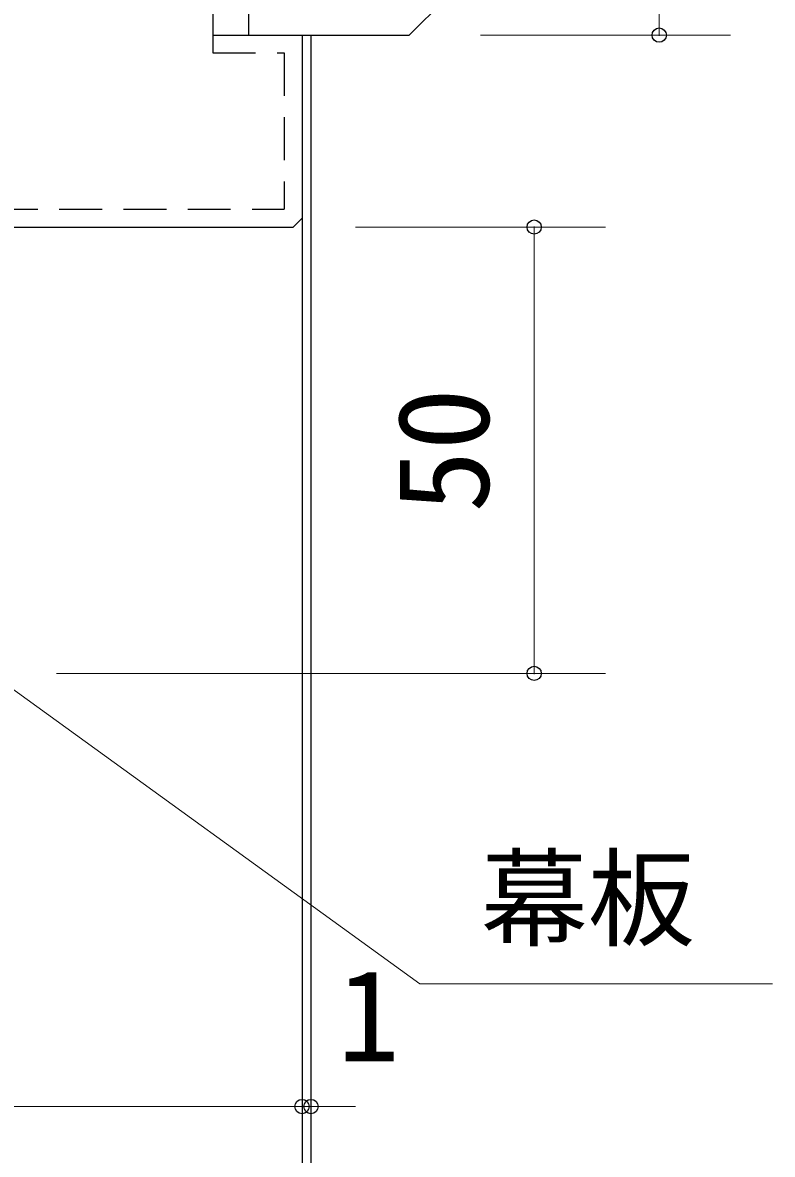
# Model space of a CAD drawing. Units: millimetres at full size; details may follow other scales. Extents: x -800 to 800, y -560 to 560.
# Drawn here: x -383.1 to -299.1, y 288.3 to 415.1 of the extents above; entities that cross this region are included whole.
import ezdxf
from ezdxf.enums import TextEntityAlignment as Align

# ---------------------------------------------------------------- set-up
doc = ezdxf.new("R2010")
doc.units = ezdxf.units.MM
doc.header["$LTSCALE"] = 4
doc.header["$PDMODE"] = 32
doc.header["$PDSIZE"] = 1.6
doc.linetypes.add('DASHED1', pattern=[1.8, 1.2, -0.6])
doc.layers.add('2-0', color=7, linetype='Continuous', lineweight=25)
doc.styles.add('ＭＳ ゴシック', font='')
doc.styles.get('ＭＳ ゴシック').set_extended_font_data('MS Gothic')

msp = doc.modelspace()

# ---------------------------------------------------------------- linework, layer by layer
at = {"layer": '2-0', "color": 4, "lineweight": 9}
for p, q in [((-311.792, 413.703), (-311.792, 437.702)), ((-303.792, 413.703), (-331.792, 413.703)), ((-317.796, 392.202), (-345.796, 392.202)), ((-325.796, 342.202), (-325.796, 392.202)), ((-396.646, 349.433), (-338.613, 307.432)), ((-317.796, 342.202), (-379.294, 342.202)), ((-338.613, 307.432), (-299.118, 307.432)), ((-469.794, 293.679), (-345.796, 293.679)), ((-351.796, 293.679), (-350.796, 293.679))]:
    msp.add_line(p, q, dxfattribs=at)
at = {"layer": '2-0'}
for p, q in [((-361.796, 422.703), (-361.796, 413.703)), ((-339.796, 413.703), (-335.796, 417.703)), ((-361.796, 413.703), (-339.796, 413.703)), ((-351.796, 413.703), (-351.796, 393.203)), ((-351.796, 413.703), (-351.796, 173.203)), ((-350.796, 413.703), (-350.796, 240.248)), ((-350.796, 413.703), (-350.796, 290.74)), ((-350.796, 413.703), (-350.796, 173.203)), ((-352.796, 392.203), (-351.796, 393.203)), ((-409.796, 392.203), (-352.796, 392.203)), ((-351.796, 314.224), (-351.796, 290.74)), ((-351.796, 314.224), (-351.796, 290.74))]:
    msp.add_line(p, q, dxfattribs=at)
at = {"layer": '2-0', "linetype": 'DASHED1'}
msp.add_line((-407.796, 394.203), (-353.796, 394.203), dxfattribs=at)
at = {"layer": '2-0'}
msp.add_lwpolyline([(-344.796, 422.703), (-357.796, 422.703), (-357.796, 413.703), (-339.796, 413.703), (-335.796, 417.703), (-335.796, 437.703), (-344.796, 437.703)], dxfattribs=at)
at = {"layer": '2-0', "linetype": 'DASHED1'}
msp.add_lwpolyline([(-361.796, 413.703), (-361.796, 411.703), (-353.796, 411.703), (-353.796, 394.203)], dxfattribs=at)
at = {"layer": '2-0', "color": 4}
for p in [(-311.792, 413.703), (-325.796, 392.202), (-325.796, 342.202), (-351.796, 293.679), (-350.796, 293.679)]:
    msp.add_point(p, dxfattribs=at)

# ---------------------------------------------------------------- texts
at = {"layer": '2-0', "style": 'ＭＳ ゴシック'}
msp.add_text('50', height=10.26, rotation=90, dxfattribs=at).set_placement((-327.796, 360.202), align=Align.BOTTOM_LEFT)
for s, height, p in [('幕板', 8.798, (-331.785, 309.949)), ('1', 10.26, (-347.825, 295.679))]:
    msp.add_text(s, height=height, dxfattribs=at).set_placement(p, align=Align.BOTTOM_LEFT)

doc.saveas('drawing.dxf')
